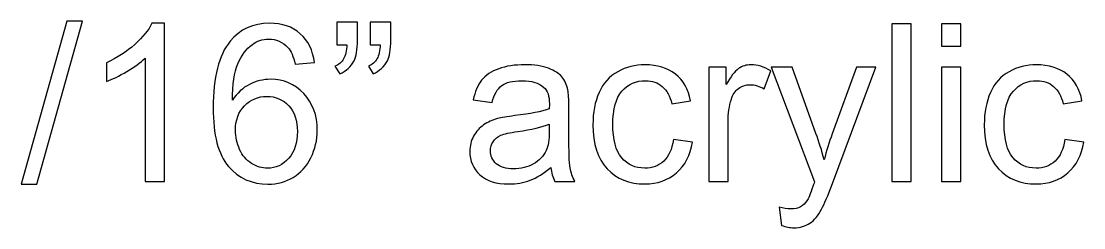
# Model space of a CAD drawing. Header units: inches. Extents: x -3.1 to 14.9, y -9.8 to 5.5.
# Drawn here: x 3.208 to 4.816, y 5.085 to 5.398 of the extents above; entities that cross this region are included whole.
import ezdxf

# ---------------------------------------------------------------- set-up
doc = ezdxf.new("R2010")
doc.units = ezdxf.units.IN
doc.header["$MEASUREMENT"] = 0
doc.layers.add('Layer 1', color=7, linetype='Continuous')

msp = doc.modelspace()

# ---------------------------------------------------------------- linework, layer by layer
at = {"layer": 'Layer 1', "color": 250}
for points, knots in [([(3.2081, 5.1516), (3.2081, 5.1516), (3.2772, 5.3983), (3.2772, 5.3983), (3.2772, 5.3983), (3.2772, 5.3983), (3.3007, 5.3983), (3.3007, 5.3983), (3.3007, 5.3983), (3.3007, 5.3983), (3.2317, 5.1516), (3.2317, 5.1516), (3.2317, 5.1516), (3.2317, 5.1516), (3.2081, 5.1516), (3.2081, 5.1516)], [0, 0, 0, 0, 0.2, 0.2, 0.2, 0.2, 0.4, 0.4, 0.4, 0.4, 0.6, 0.6, 0.6, 0.6, 1, 1, 1, 1]), ([(3.4249, 5.1557), (3.4249, 5.1557), (3.3956, 5.1557), (3.3956, 5.1557), (3.3956, 5.1557), (3.3956, 5.1557), (3.3956, 5.3423), (3.3956, 5.3423), (3.3956, 5.3423), (3.3885, 5.3356), (3.3793, 5.3289), (3.3679, 5.3222), (3.3679, 5.3222), (3.3564, 5.3154), (3.3461, 5.3104), (3.337, 5.307), (3.337, 5.307), (3.337, 5.307), (3.337, 5.3353), (3.337, 5.3353), (3.337, 5.3353), (3.3534, 5.343), (3.3677, 5.3524), (3.38, 5.3633), (3.38, 5.3633), (3.3922, 5.3743), (3.4009, 5.3849), (3.406, 5.3953), (3.406, 5.3953), (3.406, 5.3953), (3.4249, 5.3953), (3.4249, 5.3953), (3.4249, 5.3953), (3.4249, 5.3953), (3.4249, 5.1557), (3.4249, 5.1557)], [0, 0, 0, 0, 0.1, 0.1, 0.1, 0.1, 0.2, 0.2, 0.2, 0.2, 0.3, 0.3, 0.3, 0.3, 0.4, 0.4, 0.4, 0.4, 0.5, 0.5, 0.5, 0.5, 0.6, 0.6, 0.6, 0.6, 0.7, 0.7, 0.7, 0.7, 0.8, 0.8, 0.8, 0.8, 1, 1, 1, 1]), ([(3.6519, 5.3358), (3.6519, 5.3358), (3.6228, 5.3335), (3.6228, 5.3335), (3.6228, 5.3335), (3.6202, 5.345), (3.6165, 5.3534), (3.6117, 5.3586), (3.6117, 5.3586), (3.6038, 5.367), (3.594, 5.3712), (3.5824, 5.3712), (3.5824, 5.3712), (3.5731, 5.3712), (3.5649, 5.3685), (3.5579, 5.3633), (3.5579, 5.3633), (3.5486, 5.3566), (3.5414, 5.3468), (3.536, 5.3339), (3.536, 5.3339), (3.5307, 5.321), (3.528, 5.3026), (3.5277, 5.2787), (3.5277, 5.2787), (3.5348, 5.2894), (3.5434, 5.2974), (3.5536, 5.3027), (3.5536, 5.3027), (3.5638, 5.3078), (3.5745, 5.3104), (3.5857, 5.3104), (3.5857, 5.3104), (3.6052, 5.3104), (3.6219, 5.3033), (3.6356, 5.2889), (3.6356, 5.2889), (3.6493, 5.2745), (3.6562, 5.2559), (3.6562, 5.2332), (3.6562, 5.2332), (3.6562, 5.2182), (3.6529, 5.2043), (3.6465, 5.1914), (3.6465, 5.1914), (3.64, 5.1785), (3.6311, 5.1687), (3.6199, 5.1618), (3.6199, 5.1618), (3.6086, 5.155), (3.5958, 5.1516), (3.5815, 5.1516), (3.5815, 5.1516), (3.557, 5.1516), (3.5371, 5.1605), (3.5217, 5.1785), (3.5217, 5.1785), (3.5063, 5.1965), (3.4986, 5.2261), (3.4986, 5.2673), (3.4986, 5.2673), (3.4986, 5.3134), (3.5071, 5.3469), (3.5242, 5.3679), (3.5242, 5.3679), (3.539, 5.3861), (3.559, 5.3953), (3.5842, 5.3953), (3.5842, 5.3953), (3.603, 5.3953), (3.6184, 5.39), (3.6304, 5.3794), (3.6304, 5.3794), (3.6424, 5.3689), (3.6495, 5.3544), (3.6519, 5.3358)], [0, 0, 0, 0, 0.05, 0.05, 0.05, 0.05, 0.1, 0.1, 0.1, 0.1, 0.15, 0.15, 0.15, 0.15, 0.2, 0.2, 0.2, 0.2, 0.25, 0.25, 0.25, 0.25, 0.3, 0.3, 0.3, 0.3, 0.35, 0.35, 0.35, 0.35, 0.4, 0.4, 0.4, 0.4, 0.45, 0.45, 0.45, 0.45, 0.5, 0.5, 0.5, 0.5, 0.55, 0.55, 0.55, 0.55, 0.6, 0.6, 0.6, 0.6, 0.65, 0.65, 0.65, 0.65, 0.7, 0.7, 0.7, 0.7, 0.75, 0.75, 0.75, 0.75, 0.8, 0.8, 0.8, 0.8, 0.85, 0.85, 0.85, 0.85, 0.9, 0.9, 0.9, 0.9, 1, 1, 1, 1]), ([(3.6856, 5.3627), (3.6856, 5.3627), (3.6856, 5.3967), (3.6856, 5.3967), (3.6856, 5.3967), (3.6856, 5.3967), (3.717, 5.3967), (3.717, 5.3967), (3.717, 5.3967), (3.717, 5.3967), (3.717, 5.3698), (3.717, 5.3698), (3.717, 5.3698), (3.717, 5.3553), (3.7154, 5.3448), (3.712, 5.3384), (3.712, 5.3384), (3.7074, 5.3297), (3.7001, 5.323), (3.6902, 5.3186), (3.6902, 5.3186), (3.6902, 5.3186), (3.683, 5.3302), (3.683, 5.3302), (3.683, 5.3302), (3.6889, 5.3325), (3.6932, 5.3363), (3.6961, 5.3414), (3.6961, 5.3414), (3.699, 5.3466), (3.7006, 5.3537), (3.7009, 5.3627), (3.7009, 5.3627), (3.7009, 5.3627), (3.6856, 5.3627), (3.6856, 5.3627)], [0, 0, 0, 0, 0.1, 0.1, 0.1, 0.1, 0.2, 0.2, 0.2, 0.2, 0.3, 0.3, 0.3, 0.3, 0.4, 0.4, 0.4, 0.4, 0.5, 0.5, 0.5, 0.5, 0.6, 0.6, 0.6, 0.6, 0.7, 0.7, 0.7, 0.7, 0.8, 0.8, 0.8, 0.8, 1, 1, 1, 1]), ([(3.7361, 5.3627), (3.7361, 5.3627), (3.7361, 5.3967), (3.7361, 5.3967), (3.7361, 5.3967), (3.7361, 5.3967), (3.7675, 5.3967), (3.7675, 5.3967), (3.7675, 5.3967), (3.7675, 5.3967), (3.7675, 5.3698), (3.7675, 5.3698), (3.7675, 5.3698), (3.7675, 5.3553), (3.7658, 5.3448), (3.7625, 5.3384), (3.7625, 5.3384), (3.7578, 5.3297), (3.7505, 5.323), (3.7406, 5.3186), (3.7406, 5.3186), (3.7406, 5.3186), (3.7335, 5.3302), (3.7335, 5.3302), (3.7335, 5.3302), (3.7394, 5.3325), (3.7437, 5.3363), (3.7466, 5.3414), (3.7466, 5.3414), (3.7495, 5.3466), (3.7511, 5.3537), (3.7514, 5.3627), (3.7514, 5.3627), (3.7514, 5.3627), (3.7361, 5.3627), (3.7361, 5.3627)], [0, 0, 0, 0, 0.1, 0.1, 0.1, 0.1, 0.2, 0.2, 0.2, 0.2, 0.3, 0.3, 0.3, 0.3, 0.4, 0.4, 0.4, 0.4, 0.5, 0.5, 0.5, 0.5, 0.6, 0.6, 0.6, 0.6, 0.7, 0.7, 0.7, 0.7, 0.8, 0.8, 0.8, 0.8, 1, 1, 1, 1]), ([(4.5261, 5.1557), (4.5261, 5.1557), (4.5261, 5.3943), (4.5261, 5.3943), (4.5261, 5.3943), (4.5261, 5.3943), (4.5554, 5.3943), (4.5554, 5.3943), (4.5554, 5.3943), (4.5554, 5.3943), (4.5554, 5.1557), (4.5554, 5.1557), (4.5554, 5.1557), (4.5554, 5.1557), (4.5261, 5.1557), (4.5261, 5.1557)], [0, 0, 0, 0, 0.2, 0.2, 0.2, 0.2, 0.4, 0.4, 0.4, 0.4, 0.6, 0.6, 0.6, 0.6, 1, 1, 1, 1]), ([(4.601, 5.3605), (4.601, 5.3605), (4.601, 5.3943), (4.601, 5.3943), (4.601, 5.3943), (4.601, 5.3943), (4.6303, 5.3943), (4.6303, 5.3943), (4.6303, 5.3943), (4.6303, 5.3943), (4.6303, 5.3605), (4.6303, 5.3605), (4.6303, 5.3605), (4.6303, 5.3605), (4.601, 5.3605), (4.601, 5.3605)], [0, 0, 0, 0, 0.2, 0.2, 0.2, 0.2, 0.4, 0.4, 0.4, 0.4, 0.6, 0.6, 0.6, 0.6, 1, 1, 1, 1]), ([(4.0099, 5.177), (3.999, 5.1678), (3.9885, 5.1613), (3.9785, 5.1574), (3.9785, 5.1574), (3.9685, 5.1537), (3.9577, 5.1518), (3.9462, 5.1518), (3.9462, 5.1518), (3.9272, 5.1518), (3.9126, 5.1564), (3.9024, 5.1657), (3.9024, 5.1657), (3.8922, 5.1749), (3.8871, 5.1868), (3.8871, 5.2012), (3.8871, 5.2012), (3.8871, 5.2097), (3.889, 5.2174), (3.8929, 5.2244), (3.8929, 5.2244), (3.8967, 5.2314), (3.9018, 5.237), (3.908, 5.2413), (3.908, 5.2413), (3.9143, 5.2455), (3.9213, 5.2487), (3.9291, 5.2509), (3.9291, 5.2509), (3.9349, 5.2524), (3.9435, 5.2539), (3.9551, 5.2553), (3.9551, 5.2553), (3.9788, 5.2581), (3.9962, 5.2614), (4.0074, 5.2654), (4.0074, 5.2654), (4.0075, 5.2694), (4.0076, 5.2719), (4.0076, 5.273), (4.0076, 5.273), (4.0076, 5.2849), (4.0048, 5.2934), (3.9992, 5.2982), (3.9992, 5.2982), (3.9918, 5.3049), (3.9806, 5.3082), (3.9659, 5.3082), (3.9659, 5.3082), (3.9521, 5.3082), (3.942, 5.3058), (3.9354, 5.3009), (3.9354, 5.3009), (3.9288, 5.2961), (3.924, 5.2875), (3.9208, 5.2753), (3.9208, 5.2753), (3.9208, 5.2753), (3.8922, 5.2792), (3.8922, 5.2792), (3.8922, 5.2792), (3.8948, 5.2914), (3.8991, 5.3014), (3.905, 5.3089), (3.905, 5.3089), (3.911, 5.3164), (3.9196, 5.3223), (3.9309, 5.3263), (3.9309, 5.3263), (3.9422, 5.3304), (3.9552, 5.3324), (3.9701, 5.3324), (3.9701, 5.3324), (3.9849, 5.3324), (3.9969, 5.3307), (4.0061, 5.3272), (4.0061, 5.3272), (4.0153, 5.3237), (4.0221, 5.3194), (4.0265, 5.3141), (4.0265, 5.3141), (4.0308, 5.3088), (4.0338, 5.3022), (4.0356, 5.2942), (4.0356, 5.2942), (4.0365, 5.2892), (4.037, 5.2802), (4.037, 5.2672), (4.037, 5.2672), (4.037, 5.2672), (4.037, 5.2281), (4.037, 5.2281), (4.037, 5.2281), (4.037, 5.2008), (4.0376, 5.1836), (4.0389, 5.1764), (4.0389, 5.1764), (4.0401, 5.1692), (4.0426, 5.1623), (4.0463, 5.1557), (4.0463, 5.1557), (4.0463, 5.1557), (4.0157, 5.1557), (4.0157, 5.1557), (4.0157, 5.1557), (4.0127, 5.1617), (4.0107, 5.1688), (4.0099, 5.177)], [0, 0, 0, 0, 0.035714, 0.035714, 0.035714, 0.035714, 0.071429, 0.071429, 0.071429, 0.071429, 0.107143, 0.107143, 0.107143, 0.107143, 0.142857, 0.142857, 0.142857, 0.142857, 0.178571, 0.178571, 0.178571, 0.178571, 0.214286, 0.214286, 0.214286, 0.214286, 0.25, 0.25, 0.25, 0.25, 0.285714, 0.285714, 0.285714, 0.285714, 0.321429, 0.321429, 0.321429, 0.321429, 0.357143, 0.357143, 0.357143, 0.357143, 0.392857, 0.392857, 0.392857, 0.392857, 0.428571, 0.428571, 0.428571, 0.428571, 0.464286, 0.464286, 0.464286, 0.464286, 0.5, 0.5, 0.5, 0.5, 0.535714, 0.535714, 0.535714, 0.535714, 0.571429, 0.571429, 0.571429, 0.571429, 0.607143, 0.607143, 0.607143, 0.607143, 0.642857, 0.642857, 0.642857, 0.642857, 0.678571, 0.678571, 0.678571, 0.678571, 0.714286, 0.714286, 0.714286, 0.714286, 0.75, 0.75, 0.75, 0.75, 0.785714, 0.785714, 0.785714, 0.785714, 0.821429, 0.821429, 0.821429, 0.821429, 0.857143, 0.857143, 0.857143, 0.857143, 0.892857, 0.892857, 0.892857, 0.892857, 0.928571, 0.928571, 0.928571, 0.928571, 1, 1, 1, 1]), ([(4.1952, 5.219), (4.1952, 5.219), (4.224, 5.2152), (4.224, 5.2152), (4.224, 5.2152), (4.2209, 5.1954), (4.2129, 5.1798), (4.1999, 5.1686), (4.1999, 5.1686), (4.1869, 5.1574), (4.171, 5.1518), (4.1521, 5.1518), (4.1521, 5.1518), (4.1285, 5.1518), (4.1094, 5.1595), (4.0951, 5.1749), (4.0951, 5.1749), (4.0807, 5.1904), (4.0735, 5.2125), (4.0735, 5.2414), (4.0735, 5.2414), (4.0735, 5.2601), (4.0766, 5.2764), (4.0827, 5.2904), (4.0827, 5.2904), (4.089, 5.3044), (4.0984, 5.3149), (4.111, 5.3219), (4.111, 5.3219), (4.1236, 5.3289), (4.1374, 5.3324), (4.1522, 5.3324), (4.1522, 5.3324), (4.171, 5.3324), (4.1864, 5.3277), (4.1983, 5.3182), (4.1983, 5.3182), (4.2102, 5.3087), (4.2179, 5.2952), (4.2213, 5.2777), (4.2213, 5.2777), (4.2213, 5.2777), (4.1928, 5.2733), (4.1928, 5.2733), (4.1928, 5.2733), (4.1901, 5.2849), (4.1853, 5.2937), (4.1784, 5.2995), (4.1784, 5.2995), (4.1715, 5.3054), (4.1632, 5.3083), (4.1534, 5.3083), (4.1534, 5.3083), (4.1386, 5.3083), (4.1266, 5.303), (4.1174, 5.2924), (4.1174, 5.2924), (4.1082, 5.2819), (4.1036, 5.2652), (4.1036, 5.2423), (4.1036, 5.2423), (4.1036, 5.219), (4.108, 5.2022), (4.117, 5.1916), (4.117, 5.1916), (4.1259, 5.1811), (4.1375, 5.1758), (4.1518, 5.1758), (4.1518, 5.1758), (4.1633, 5.1758), (4.1729, 5.1794), (4.1806, 5.1864), (4.1806, 5.1864), (4.1883, 5.1935), (4.1932, 5.2043), (4.1952, 5.219)], [0, 0, 0, 0, 0.05, 0.05, 0.05, 0.05, 0.1, 0.1, 0.1, 0.1, 0.15, 0.15, 0.15, 0.15, 0.2, 0.2, 0.2, 0.2, 0.25, 0.25, 0.25, 0.25, 0.3, 0.3, 0.3, 0.3, 0.35, 0.35, 0.35, 0.35, 0.4, 0.4, 0.4, 0.4, 0.45, 0.45, 0.45, 0.45, 0.5, 0.5, 0.5, 0.5, 0.55, 0.55, 0.55, 0.55, 0.6, 0.6, 0.6, 0.6, 0.65, 0.65, 0.65, 0.65, 0.7, 0.7, 0.7, 0.7, 0.75, 0.75, 0.75, 0.75, 0.8, 0.8, 0.8, 0.8, 0.85, 0.85, 0.85, 0.85, 0.9, 0.9, 0.9, 0.9, 1, 1, 1, 1]), ([(4.2488, 5.1557), (4.2488, 5.1557), (4.2488, 5.3285), (4.2488, 5.3285), (4.2488, 5.3285), (4.2488, 5.3285), (4.2751, 5.3285), (4.2751, 5.3285), (4.2751, 5.3285), (4.2751, 5.3285), (4.2751, 5.3023), (4.2751, 5.3023), (4.2751, 5.3023), (4.2819, 5.3145), (4.2881, 5.3227), (4.2938, 5.3265), (4.2938, 5.3265), (4.2995, 5.3304), (4.3057, 5.3324), (4.3126, 5.3324), (4.3126, 5.3324), (4.3225, 5.3324), (4.3325, 5.3293), (4.3427, 5.323), (4.3427, 5.323), (4.3427, 5.323), (4.3326, 5.2958), (4.3326, 5.2958), (4.3326, 5.2958), (4.3255, 5.3), (4.3183, 5.3022), (4.3111, 5.3022), (4.3111, 5.3022), (4.3047, 5.3022), (4.299, 5.3002), (4.2939, 5.2964), (4.2939, 5.2964), (4.2887, 5.2925), (4.2851, 5.2872), (4.283, 5.2803), (4.283, 5.2803), (4.2797, 5.2699), (4.2781, 5.2585), (4.2781, 5.2462), (4.2781, 5.2462), (4.2781, 5.2462), (4.2781, 5.1557), (4.2781, 5.1557), (4.2781, 5.1557), (4.2781, 5.1557), (4.2488, 5.1557), (4.2488, 5.1557)], [0, 0, 0, 0, 0.071429, 0.071429, 0.071429, 0.071429, 0.142857, 0.142857, 0.142857, 0.142857, 0.214286, 0.214286, 0.214286, 0.214286, 0.285714, 0.285714, 0.285714, 0.285714, 0.357143, 0.357143, 0.357143, 0.357143, 0.428571, 0.428571, 0.428571, 0.428571, 0.5, 0.5, 0.5, 0.5, 0.571429, 0.571429, 0.571429, 0.571429, 0.642857, 0.642857, 0.642857, 0.642857, 0.714286, 0.714286, 0.714286, 0.714286, 0.785714, 0.785714, 0.785714, 0.785714, 0.857143, 0.857143, 0.857143, 0.857143, 1, 1, 1, 1]), ([(4.3588, 5.0891), (4.3588, 5.0891), (4.3555, 5.1166), (4.3555, 5.1166), (4.3555, 5.1166), (4.362, 5.1149), (4.3675, 5.114), (4.3723, 5.114), (4.3723, 5.114), (4.3788, 5.114), (4.384, 5.1151), (4.3879, 5.1173), (4.3879, 5.1173), (4.3919, 5.1194), (4.395, 5.1224), (4.3975, 5.1264), (4.3975, 5.1264), (4.3994, 5.1293), (4.4024, 5.1365), (4.4065, 5.1482), (4.4065, 5.1482), (4.407, 5.1498), (4.4079, 5.1522), (4.4091, 5.1553), (4.4091, 5.1553), (4.4091, 5.1553), (4.3435, 5.3285), (4.3435, 5.3285), (4.3435, 5.3285), (4.3435, 5.3285), (4.3751, 5.3285), (4.3751, 5.3285), (4.3751, 5.3285), (4.3751, 5.3285), (4.4111, 5.2284), (4.4111, 5.2284), (4.4111, 5.2284), (4.4157, 5.2157), (4.4199, 5.2024), (4.4236, 5.1884), (4.4236, 5.1884), (4.427, 5.2018), (4.431, 5.2149), (4.4356, 5.2278), (4.4356, 5.2278), (4.4356, 5.2278), (4.4726, 5.3285), (4.4726, 5.3285), (4.4726, 5.3285), (4.4726, 5.3285), (4.5019, 5.3285), (4.5019, 5.3285), (4.5019, 5.3285), (4.5019, 5.3285), (4.4361, 5.1527), (4.4361, 5.1527), (4.4361, 5.1527), (4.4291, 5.1337), (4.4236, 5.1207), (4.4197, 5.1135), (4.4197, 5.1135), (4.4145, 5.1038), (4.4085, 5.0968), (4.4018, 5.0923), (4.4018, 5.0923), (4.395, 5.0878), (4.387, 5.0855), (4.3777, 5.0855), (4.3777, 5.0855), (4.372, 5.0855), (4.3657, 5.0867), (4.3588, 5.0891)], [0, 0, 0, 0, 0.052632, 0.052632, 0.052632, 0.052632, 0.105263, 0.105263, 0.105263, 0.105263, 0.157895, 0.157895, 0.157895, 0.157895, 0.210526, 0.210526, 0.210526, 0.210526, 0.263158, 0.263158, 0.263158, 0.263158, 0.315789, 0.315789, 0.315789, 0.315789, 0.368421, 0.368421, 0.368421, 0.368421, 0.421053, 0.421053, 0.421053, 0.421053, 0.473684, 0.473684, 0.473684, 0.473684, 0.526316, 0.526316, 0.526316, 0.526316, 0.578947, 0.578947, 0.578947, 0.578947, 0.631579, 0.631579, 0.631579, 0.631579, 0.684211, 0.684211, 0.684211, 0.684211, 0.736842, 0.736842, 0.736842, 0.736842, 0.789474, 0.789474, 0.789474, 0.789474, 0.842105, 0.842105, 0.842105, 0.842105, 0.894737, 0.894737, 0.894737, 0.894737, 1, 1, 1, 1]), ([(4.601, 5.1557), (4.601, 5.1557), (4.601, 5.3285), (4.601, 5.3285), (4.601, 5.3285), (4.601, 5.3285), (4.6303, 5.3285), (4.6303, 5.3285), (4.6303, 5.3285), (4.6303, 5.3285), (4.6303, 5.1557), (4.6303, 5.1557), (4.6303, 5.1557), (4.6303, 5.1557), (4.601, 5.1557), (4.601, 5.1557)], [0, 0, 0, 0, 0.2, 0.2, 0.2, 0.2, 0.4, 0.4, 0.4, 0.4, 0.6, 0.6, 0.6, 0.6, 1, 1, 1, 1]), ([(4.7877, 5.219), (4.7877, 5.219), (4.8165, 5.2152), (4.8165, 5.2152), (4.8165, 5.2152), (4.8134, 5.1954), (4.8053, 5.1798), (4.7923, 5.1686), (4.7923, 5.1686), (4.7794, 5.1574), (4.7634, 5.1518), (4.7445, 5.1518), (4.7445, 5.1518), (4.7209, 5.1518), (4.7019, 5.1595), (4.6875, 5.1749), (4.6875, 5.1749), (4.6731, 5.1904), (4.6659, 5.2125), (4.6659, 5.2414), (4.6659, 5.2414), (4.6659, 5.2601), (4.669, 5.2764), (4.6752, 5.2904), (4.6752, 5.2904), (4.6814, 5.3044), (4.6908, 5.3149), (4.7035, 5.3219), (4.7035, 5.3219), (4.7161, 5.3289), (4.7299, 5.3324), (4.7447, 5.3324), (4.7447, 5.3324), (4.7635, 5.3324), (4.7789, 5.3277), (4.7908, 5.3182), (4.7908, 5.3182), (4.8027, 5.3087), (4.8104, 5.2952), (4.8138, 5.2777), (4.8138, 5.2777), (4.8138, 5.2777), (4.7853, 5.2733), (4.7853, 5.2733), (4.7853, 5.2733), (4.7825, 5.2849), (4.7778, 5.2937), (4.7709, 5.2995), (4.7709, 5.2995), (4.764, 5.3054), (4.7556, 5.3083), (4.7459, 5.3083), (4.7459, 5.3083), (4.7311, 5.3083), (4.7191, 5.303), (4.7099, 5.2924), (4.7099, 5.2924), (4.7006, 5.2819), (4.696, 5.2652), (4.696, 5.2423), (4.696, 5.2423), (4.696, 5.219), (4.7005, 5.2022), (4.7094, 5.1916), (4.7094, 5.1916), (4.7183, 5.1811), (4.7299, 5.1758), (4.7443, 5.1758), (4.7443, 5.1758), (4.7558, 5.1758), (4.7653, 5.1794), (4.773, 5.1864), (4.773, 5.1864), (4.7808, 5.1935), (4.7856, 5.2043), (4.7877, 5.219)], [0, 0, 0, 0, 0.05, 0.05, 0.05, 0.05, 0.1, 0.1, 0.1, 0.1, 0.15, 0.15, 0.15, 0.15, 0.2, 0.2, 0.2, 0.2, 0.25, 0.25, 0.25, 0.25, 0.3, 0.3, 0.3, 0.3, 0.35, 0.35, 0.35, 0.35, 0.4, 0.4, 0.4, 0.4, 0.45, 0.45, 0.45, 0.45, 0.5, 0.5, 0.5, 0.5, 0.55, 0.55, 0.55, 0.55, 0.6, 0.6, 0.6, 0.6, 0.65, 0.65, 0.65, 0.65, 0.7, 0.7, 0.7, 0.7, 0.75, 0.75, 0.75, 0.75, 0.8, 0.8, 0.8, 0.8, 0.85, 0.85, 0.85, 0.85, 0.9, 0.9, 0.9, 0.9, 1, 1, 1, 1]), ([(3.5323, 5.233), (3.5323, 5.2229), (3.5345, 5.2132), (3.5387, 5.204), (3.5387, 5.204), (3.543, 5.1948), (3.549, 5.1878), (3.5567, 5.1829), (3.5567, 5.1829), (3.5644, 5.1781), (3.5725, 5.1757), (3.581, 5.1757), (3.581, 5.1757), (3.5934, 5.1757), (3.604, 5.1807), (3.6129, 5.1907), (3.6129, 5.1907), (3.6217, 5.2007), (3.6262, 5.2142), (3.6262, 5.2313), (3.6262, 5.2313), (3.6262, 5.2478), (3.6218, 5.2608), (3.613, 5.2703), (3.613, 5.2703), (3.6042, 5.2798), (3.5932, 5.2845), (3.5799, 5.2845), (3.5799, 5.2845), (3.5666, 5.2845), (3.5554, 5.2798), (3.5461, 5.2703), (3.5461, 5.2703), (3.5369, 5.2608), (3.5323, 5.2484), (3.5323, 5.233)], [0, 0, 0, 0, 0.1, 0.1, 0.1, 0.1, 0.2, 0.2, 0.2, 0.2, 0.3, 0.3, 0.3, 0.3, 0.4, 0.4, 0.4, 0.4, 0.5, 0.5, 0.5, 0.5, 0.6, 0.6, 0.6, 0.6, 0.7, 0.7, 0.7, 0.7, 0.8, 0.8, 0.8, 0.8, 1, 1, 1, 1]), ([(4.0074, 5.2424), (3.9967, 5.238), (3.9808, 5.2344), (3.9596, 5.2313), (3.9596, 5.2313), (3.9475, 5.2296), (3.939, 5.2277), (3.934, 5.2255), (3.934, 5.2255), (3.929, 5.2233), (3.9251, 5.2202), (3.9225, 5.2159), (3.9225, 5.2159), (3.9197, 5.2118), (3.9184, 5.2072), (3.9184, 5.202), (3.9184, 5.202), (3.9184, 5.1942), (3.9214, 5.1877), (3.9272, 5.1825), (3.9272, 5.1825), (3.9331, 5.1773), (3.9418, 5.1747), (3.9532, 5.1747), (3.9532, 5.1747), (3.9645, 5.1747), (3.9745, 5.1772), (3.9833, 5.1821), (3.9833, 5.1821), (3.9921, 5.187), (3.9986, 5.1938), (4.0027, 5.2024), (4.0027, 5.2024), (4.0059, 5.209), (4.0074, 5.2188), (4.0074, 5.2317), (4.0074, 5.2317), (4.0074, 5.2317), (4.0074, 5.2424), (4.0074, 5.2424)], [0, 0, 0, 0, 0.090909, 0.090909, 0.090909, 0.090909, 0.181818, 0.181818, 0.181818, 0.181818, 0.272727, 0.272727, 0.272727, 0.272727, 0.363636, 0.363636, 0.363636, 0.363636, 0.454545, 0.454545, 0.454545, 0.454545, 0.545455, 0.545455, 0.545455, 0.545455, 0.636364, 0.636364, 0.636364, 0.636364, 0.727273, 0.727273, 0.727273, 0.727273, 0.818182, 0.818182, 0.818182, 0.818182, 1, 1, 1, 1])]:
    msp.add_open_spline(points, degree=3, knots=knots, dxfattribs=at)

doc.saveas('drawing.dxf')
